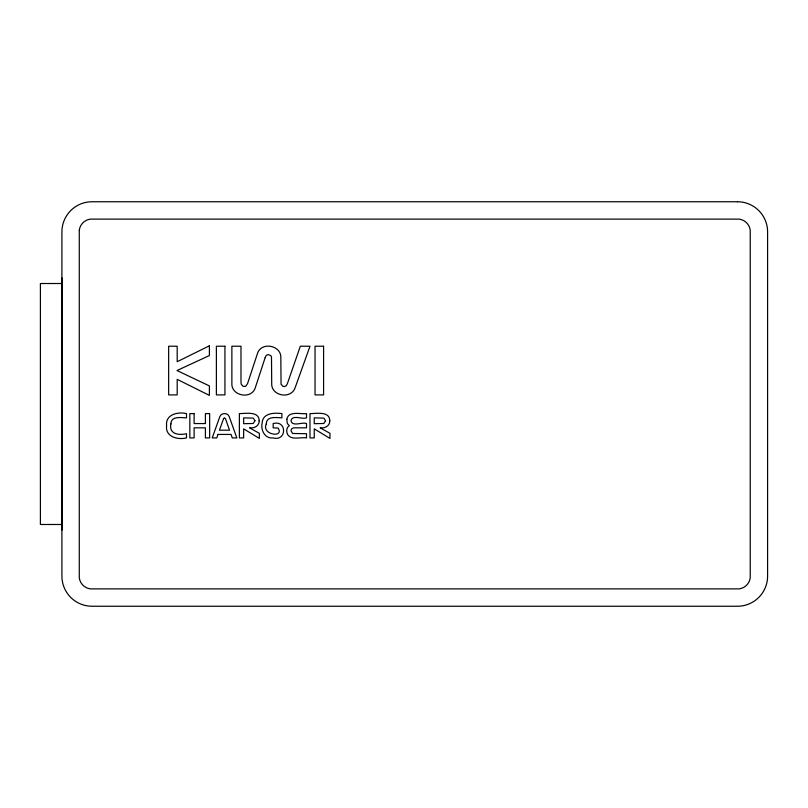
<?xml version="1.0" encoding="UTF-8"?>
<svg xmlns="http://www.w3.org/2000/svg" width="808" height="808" viewBox="0 0 808 808"><rect width="100%" height="100%" fill="white"/><g stroke="black" fill="none" stroke-linecap="round" stroke-linejoin="round"><path stroke-width="1.21" d="M61.913 530.078L61.913 277.922M61.913 283.517L40.4 283.517L40.4 524.483L61.913 524.483M170.922 423.887C168.731 433.987 178.497 435.603 186.486 433.694L186.486 437.926C177.821 440.057 165.054 436.906 166.599 425.675C165.175 414.484 177.942 411.545 186.517 413.595L186.517 417.867C181.356 417.696 170.942 415.726 170.922 423.887M266.297 423.887C261.034 434.967 284.8 438.199 278.073 428.048L273.165 427.826L273.165 423.554C287.244 419.766 286.931 441.713 273.023 437.926C264.751 438.845 260.509 429.927 262.156 422.847C262.661 412.918 274.589 412.625 281.891 413.595L281.891 417.867C276.73 417.696 266.317 415.726 266.297 423.887M79.275 230.199L79.275 577.801A12.867 12.867 0 0 0 90.355 588.88L739.158 588.88A12.867 12.867 0 0 0 750.238 577.801L750.238 230.199A12.867 12.867 0 0 0 739.158 219.119L90.355 219.119A12.867 12.867 0 0 0 79.275 230.199M286.82 419.271L287.305 423.453L289.315 425.675C286.335 427.493 286.123 431.724 287.638 434.583C291.749 440.643 300.657 436.805 306.515 437.926L306.515 433.694L292.607 433.482L290.941 430.654L291.769 428.674L293.698 427.826L306.515 427.826L306.515 423.554C302.344 421.675 292.344 427.23 290.941 420.695C292.516 414.231 302.293 419.726 306.515 417.867L306.515 413.595C300.697 414.403 288.537 410.444 286.82 419.271M259.186 420.766C259.499 425.877 254.045 428.644 249.541 427.826L259.358 433.341L259.358 438.421L243.642 428.856L243.642 437.926L239.37 437.926L239.37 413.595C245.39 413.686 259.126 410.787 259.186 420.766M329.785 420.766C330.098 425.877 324.654 428.644 320.15 427.826L329.967 433.341L329.967 438.421L314.251 428.856L314.251 437.926L309.979 437.926L309.979 413.595C315.989 413.686 329.735 410.787 329.785 420.766M254.944 420.766L253.227 423.483L243.642 423.695L243.642 417.867L253.247 418.11L254.944 420.766M325.553 420.766L323.836 423.483L314.251 423.695L314.251 417.867L323.856 418.11L325.553 420.766M265.145 357.671L255.328 387.628C251.692 399.909 230.916 396.011 231.876 383.245L231.876 346.228L240.986 346.228L240.986 382.325L241.208 384.184L243.016 386.295L245.652 386.375L247.551 383.598L257.449 353.571C261.196 341.289 281.649 345.269 280.831 357.954L281.053 384.184L282.851 386.295L284.426 386.567L286.234 385.82L287.396 383.598L300.324 346.228L309.999 346.228L295.162 387.628C291.153 399.768 270.862 396.041 271.71 383.245L271.488 356.944L270.811 355.621L268.115 354.56L266.276 355.379L265.145 357.671M217.988 434.431L216.756 437.926L212.231 437.926L219.796 416.706C221.099 412.534 227.957 412.534 229.26 416.706L236.815 437.926L232.3 437.926L231.027 434.431L217.988 434.431M223.604 418.574L219.443 430.189L229.543 430.189L225.442 418.605L224.422 417.867L223.604 418.574M209.403 345.804L177.194 361.701L177.194 346.228L168.65 346.228L168.65 394.9L177.194 394.9L177.194 379.356L209.403 395.395L209.403 385.931L176.982 370.529L209.403 355.55L209.403 345.804M737.482 201.758L92.031 201.758A30.118 30.118 0 0 0 61.913 231.886L61.913 576.114A30.118 30.118 0 0 0 92.031 606.242L737.482 606.242A30.118 30.118 0 0 0 767.6 576.114L767.6 231.886A30.118 30.118 0 0 0 737.482 201.758M224.937 346.228L216.382 346.228L216.382 394.9L224.937 394.9L224.937 346.228M323.584 346.228L315.039 346.228L315.039 394.9L323.584 394.9L323.584 346.228M194.112 413.595L189.84 413.595L189.84 437.926L194.112 437.926L194.112 427.826L205.414 427.826L205.414 437.926L209.656 437.926L209.656 413.595L205.414 413.595L205.414 423.554L194.112 423.554L194.112 413.595"/></g></svg>
